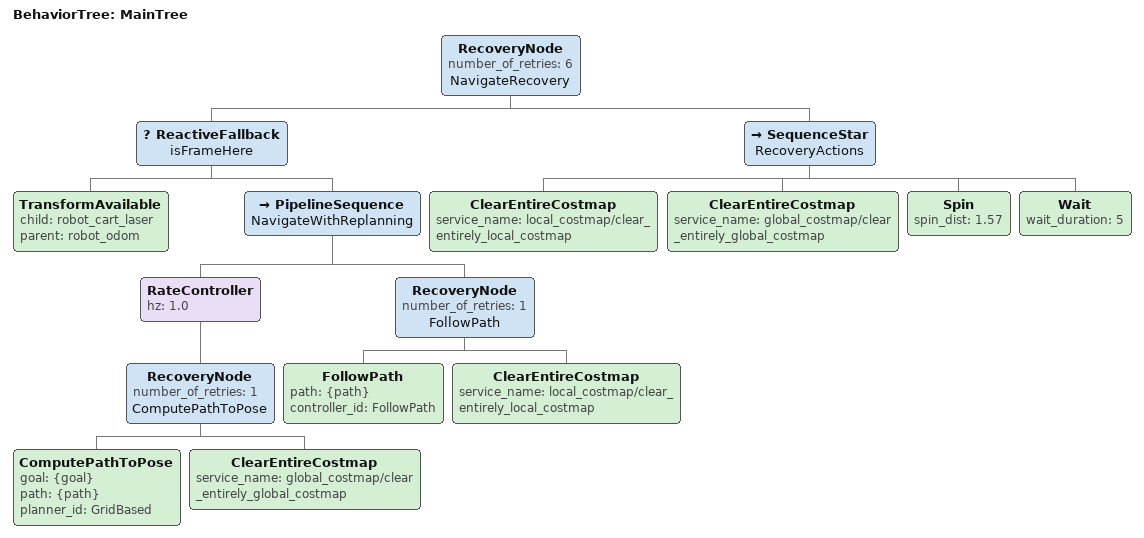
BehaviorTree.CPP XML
<root main_tree_to_execute="MainTree">
  <BehaviorTree ID="MainTree">

    <RecoveryNode number_of_retries="6" name="NavigateRecovery">

    <ReactiveFallback name="isFrameHere">
        <TransformAvailable child="robot_cart_laser" parent= "robot_odom"/>
        <PipelineSequence name="NavigateWithReplanning">

            <RateController hz="1.0">
            <RecoveryNode number_of_retries="1" name="ComputePathToPose">
                <ComputePathToPose goal="{goal}" path="{path}" planner_id="GridBased"/>
                <ClearEntireCostmap service_name="global_costmap/clear_entirely_global_costmap"/>
            </RecoveryNode>
            </RateController>

            <RecoveryNode number_of_retries="1" name="FollowPath">
            <FollowPath path="{path}" controller_id="FollowPath"/>
            <ClearEntireCostmap service_name="local_costmap/clear_entirely_local_costmap"/>
            </RecoveryNode>

        </PipelineSequence>
    </ReactiveFallback>

      <SequenceStar name="RecoveryActions">
        <ClearEntireCostmap service_name="local_costmap/clear_entirely_local_costmap"/>
        <ClearEntireCostmap service_name="global_costmap/clear_entirely_global_costmap"/>
        <Spin spin_dist="1.57"/>
        <Wait wait_duration="5"/>
      </SequenceStar>

    </RecoveryNode>

  </BehaviorTree>
</root>
